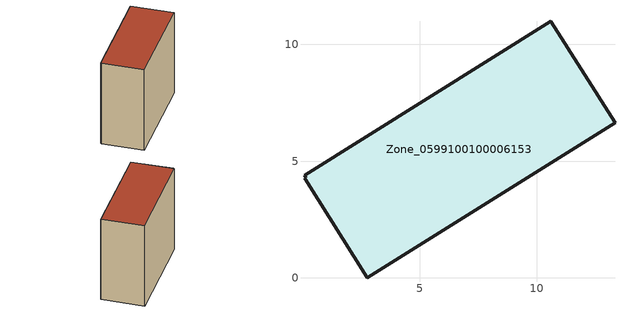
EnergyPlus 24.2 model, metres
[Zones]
Zone_0599100100006153
 floor ground (C_G): 0.06,4.26 0.12,4.3 0.06,4.4 10.61,11 13.35,6.63 2.74,0 z0
 wall outside (C_F): 2.74,0 13.35,6.63 10.61,11 0.06,4.4 0.12,4.3 0.06,4.26 2.74,0 z0:10.72
 roof outside (C_R): 0.12,4.3 0.06,4.26 2.74,0 13.35,6.63 10.61,11 0.06,4.4 z10.72
[BUILDING]
Pand.0599100100006153: North Axis=0; Terrain=City; Loads Convergence Tolerance Value=0.04; Temperature Convergence Tolerance Value=0.4; Solar Distribution=FullExterior; Maximum Number of Warmup Days=25; Minimum Number of Warmup Days=1
[Site:Location]
Rotterdam.The.Hague.AP_ZH_NLD Design_Conditions: Latitude=51.96; Longitude=4.45; Time Zone=1; Elevation=-4.5
[SITE:GROUNDTEMPERATURE:BUILDINGSURFACE]
18, 18, 18, 18, 18, 18, 18, 18, 18, 18, 18, 18
[MATERIAL] Thermal Absorptance=0.9; Solar Absorptance=0.7; Visible Absorptance=0.7
Name | Roughness | Thickness | Conductivity | Density | Specific Heat
G.TI.2015-2018 | MediumSmooth | 0.15 | 0.0428571 | 540 | 1210
F.TI.2015-2018 | Rough | 0.3 | 0.0666667 | 1920 | 840
R.TI.2015-2018 | MediumRough | 0.2 | 0.0333333 | 1500 | 1000
[CONSTRUCTION]
C_G: G.TI.2015-2018
C_F: F.TI.2015-2018
C_R: R.TI.2015-2018
[ZONE]
Zone_0599100100006153: Type=1; Multiplier=1; Ceiling Height=Autocalculate; Volume=Autocalculate; Floor Area=autocalculate; Part of Total Floor Area=Yes
[ZONEINFILTRATION:DESIGNFLOWRATE]
Infil_Zone_0599100100006153: Zone or ZoneList or Space or SpaceList=Zone_0599100100006153; Schedule=AlwaysOn; Design Flow Rate Calculation Method=Flow/Area; Flow Rate per Floor Area=0.0015; Constant Term Coefficient=1; Temperature Term Coefficient=0; Velocity Term Coefficient=0; Velocity Squared Term Coefficient=0
[HVACTEMPLATE:ZONE:IDEALLOADSAIRSYSTEM]
Zone_0599100100006153: Maximum Heating Supply Air Temperature=50; Minimum Cooling Supply Air Temperature=13; Maximum Heating Supply Air Humidity Ratio=0.0156; Minimum Cooling Supply Air Humidity Ratio=0.0077; Heating Limit=NoLimit; Cooling Limit=NoLimit; Dehumidification Control Type=ConstantSensibleHeatRatio; Cooling Sensible Heat Ratio=0.7; Dehumidification Setpoint=60; Humidification Control Type=None; Humidification Setpoint=30; Outdoor Air Method=None; Outdoor Air Flow Rate per Person=0.00944; Outdoor Air Flow Rate per Zone Floor Area=0; Outdoor Air Flow Rate per Zone=0; Demand Controlled Ventilation Type=None; Outdoor Air Economizer Type=NoEconomizer; Heat Recovery Type=None; Sensible Heat Recovery Effectiveness=0.7; Latent Heat Recovery Effectiveness=0.65
[ZONECONTROL:THERMOSTAT]
ThermostatControl_Zone_0599100100006153: Zone or ZoneList=Zone_0599100100006153; Control Type Schedule=DualSetpointControlType; Control 1=Thermostat_Zone_0599100100006153; Temperature Difference Between Cutout And Setpoint=0
[THERMOSTATSETPOINT:DUALSETPOINT]
Thermostat_Zone_0599100100006153: Heating Setpoint Temperature Schedule=HeatingSetpoint_Zone_0599100100006153; Cooling Setpoint Temperature Schedule=CoolingSetpoint_Zone_0599100100006153
[SCHEDULE:COMPACT]
HeatingSetpoint_Zone_0599100100006153: Through: 12/31, For: AllDays, Until: 24:00, 21
CoolingSetpoint_Zone_0599100100006153: Through: 12/31, For: AllDays, Until: 24:00, 24
DualSetpointControlType: Through: 12/31, For: AllDays, Until: 24:00, 4
AlwaysOn: Through: 12/31, For: AllDays, Until: 24:00, 1
